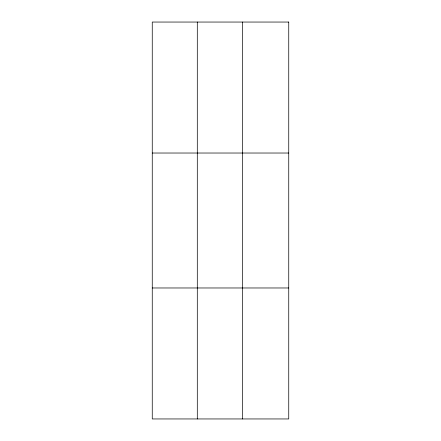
<?xml version="1.0" encoding="UTF-8"?>
<svg xmlns="http://www.w3.org/2000/svg" width="441" height="441" viewBox="0 0 441 441"><rect width="100%" height="100%" fill="white"/><g stroke="black" fill="none" stroke-linecap="round" stroke-linejoin="round"><path stroke-width="0.66" d="M197.298 22.05L197.298 418.95M242.341 22.05L242.341 418.95M152.255 153.027L288.745 153.027M152.255 287.973L288.745 287.973M288.745 22.05L288.745 418.95L152.255 418.95L152.255 22.05L288.745 22.05"/></g></svg>
